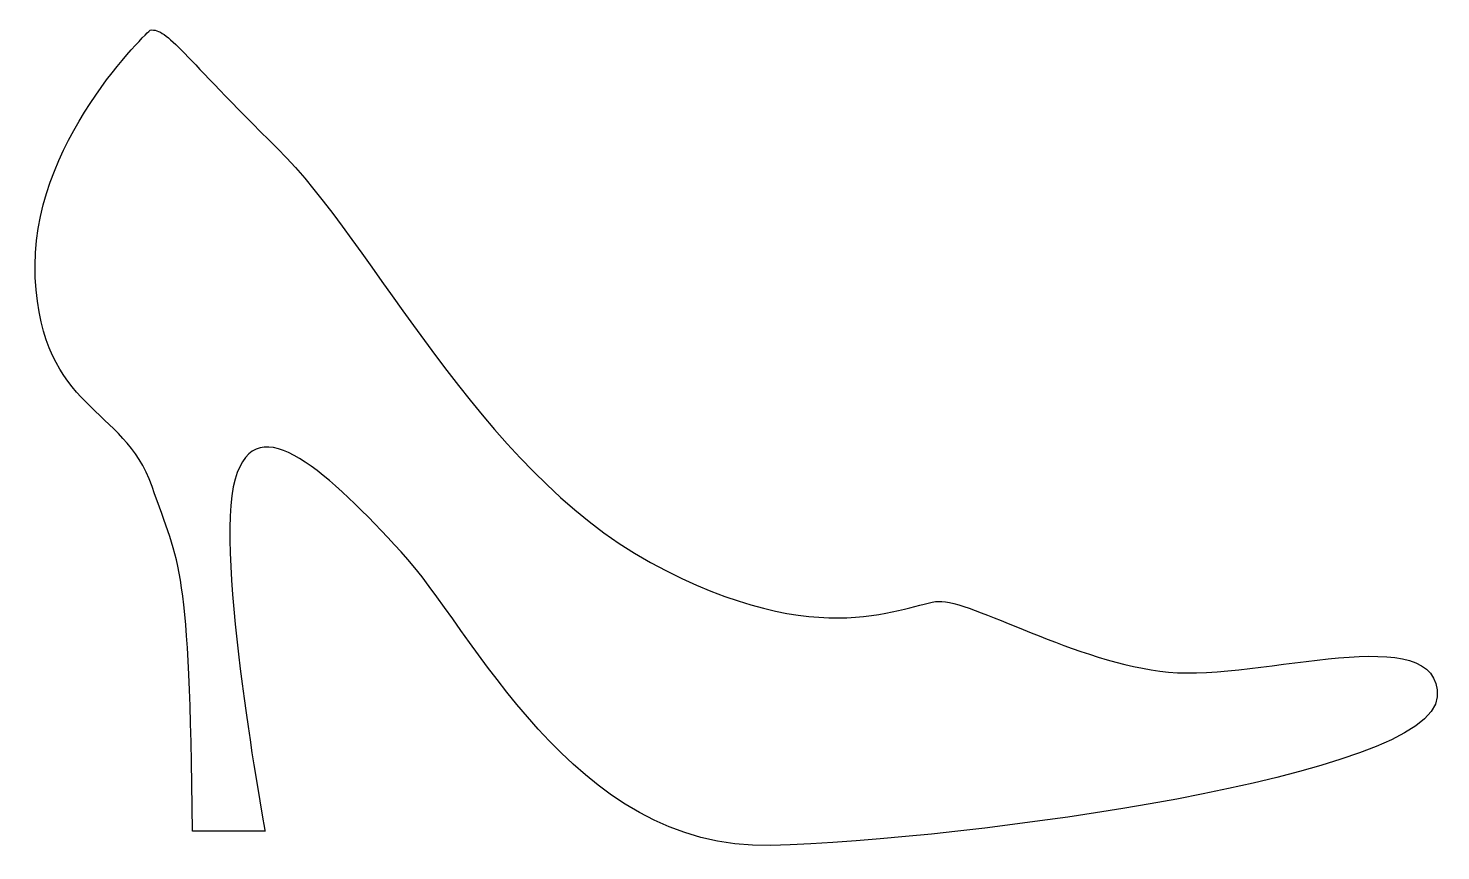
# Model space of a CAD drawing. Header units: centimetres. Extents: x -9.4 to 9.4, y -5.5 to 5.4.
import ezdxf

# ---------------------------------------------------------------- set-up
doc = ezdxf.new("R2010")
doc.units = ezdxf.units.CM
doc.header["$MEASUREMENT"] = 0
doc.layers.add('Camada 1', color=7, linetype='Continuous')

msp = doc.modelspace()

# ---------------------------------------------------------------- linework, layer by layer
at = {"layer": 'Camada 1'}
msp.add_open_spline([(-7.801, 5.42551), (-7.801, 5.42551), (-9.42507, 3.91924), (-9.33098, 2.13034), (-9.33098, 2.13034), (-9.23689, 0.34154), (-8.15401, 0.43552), (-7.77743, -0.6471), (-7.77743, -0.6471), (-7.40082, -1.72986), (-7.28316, -1.63564), (-7.23612, -5.23694), (-7.23612, -5.23694), (-7.23612, -5.23694), (-6.27102, -5.23694), (-6.27102, -5.23694), (-6.27102, -5.23694), (-6.27102, -5.23694), (-6.95372, -1.56505), (-6.6712, -0.55292), (-6.6712, -0.55292), (-6.38868, 0.45908), (-5.40014, -0.50601), (-4.45865, -1.51812), (-4.45865, -1.51812), (-3.51716, -2.53023), (-2.17548, -5.49587), (0.46062, -5.42538), (0.46062, -5.42538), (3.09693, -5.35474), (9.28733, -4.50722), (9.33427, -3.44818), (9.33427, -3.44818), (9.38131, -2.38889), (6.98072, -3.2363), (5.75657, -3.11861), (5.75657, -3.11861), (4.53269, -3.00095), (3.12037, -2.15365), (2.69674, -2.17712), (2.69674, -2.17712), (2.27309, -2.20072), (1.14329, -2.90674), (-1.13974, -1.65928), (-1.13974, -1.65928), (-3.42294, -0.41178), (-4.83526, 2.60113), (-6.10619, 3.84862), (-6.10619, 3.84862), (-7.37735, 5.09607), (-7.56565, 5.44911), (-7.801, 5.42551)], degree=3, knots=[0, 0, 0, 0, 0.07142857, 0.07142857, 0.07142857, 0.07142857, 0.14285714, 0.14285714, 0.14285714, 0.14285714, 0.21428571, 0.21428571, 0.21428571, 0.21428571, 0.28571429, 0.28571429, 0.28571429, 0.28571429, 0.35714286, 0.35714286, 0.35714286, 0.35714286, 0.42857143, 0.42857143, 0.42857143, 0.42857143, 0.5, 0.5, 0.5, 0.5, 0.57142857, 0.57142857, 0.57142857, 0.57142857, 0.64285714, 0.64285714, 0.64285714, 0.64285714, 0.71428571, 0.71428571, 0.71428571, 0.71428571, 0.78571429, 0.78571429, 0.78571429, 0.78571429, 0.85714286, 0.85714286, 0.85714286, 0.85714286, 1, 1, 1, 1], dxfattribs=at)

doc.saveas('drawing.dxf')
